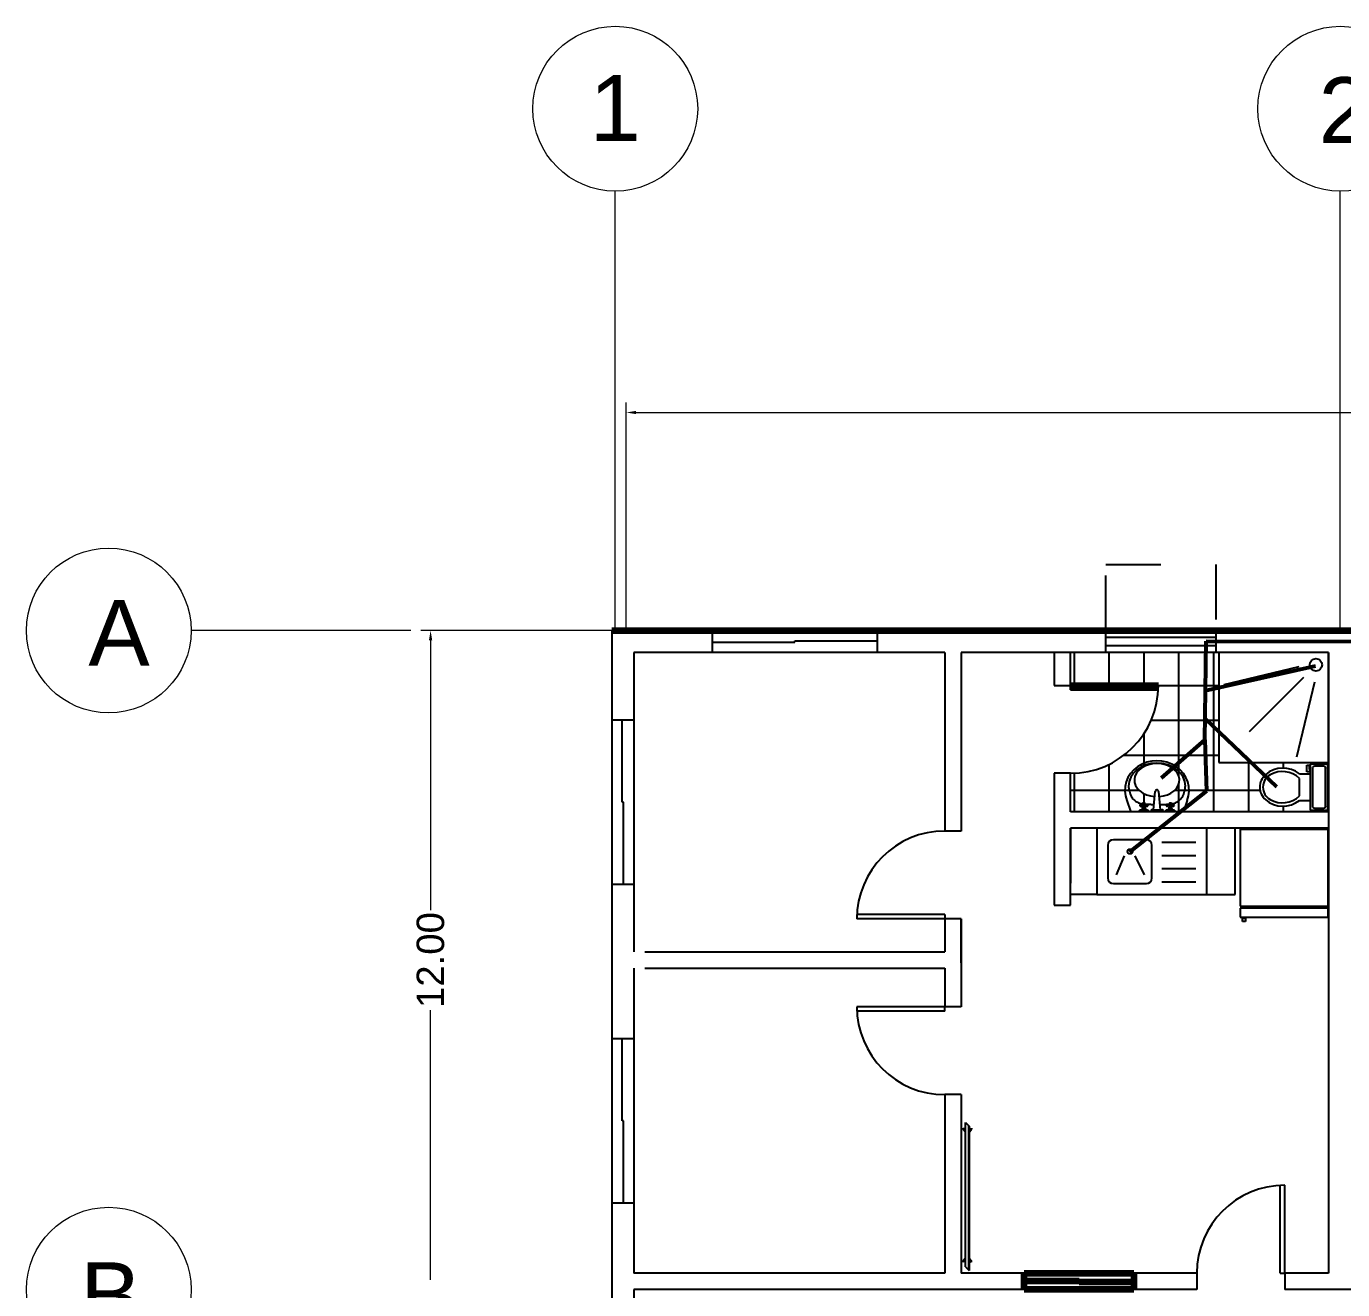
# Model space of a CAD drawing. Header units: millimetres. Extents: x 2391 to 3323, y 1596 to 2537.
# Drawn here: x 2933.73 to 2957.7, y 2111.66 to 2134.66 of the extents above; entities that cross this region are included whole.
import ezdxf

# ---------------------------------------------------------------- set-up
doc = ezdxf.new("R2010")
doc.units = ezdxf.units.MM
doc.linetypes.add('JIS_02_1.0', pattern=[2, 1, -1])
for name, color, linetype in [('BATH', 171, 'Continuous'), ('dimensions', 203, 'Continuous'), ('doors', 31, 'Continuous'), ('doors and windows schedule', 11, 'Continuous'), ('exterior wall', 140, 'Continuous'), ('furnitures', 40, 'Continuous'), ('interior wall', 191, 'Continuous'), ('Lightning text', 211, 'Continuous'), ('Plumbing symbols', 30, 'Continuous'), ('windows', 241, 'Continuous')]:
    doc.layers.add(name, color=color, linetype=linetype)
doc.styles.get("Standard").update_dxf_attribs({"font": 'arial.ttf'})

msp = doc.modelspace()

# ---------------------------------------------------------------- linework, layer by layer
at = {"color": 0, "linetype": 'ByBlock'}
for p, q in [((2957.442, 2123.259), (2955.442, 2123.259)), ((2955.442, 2123.259), (2955.442, 2121.259)), ((2957.442, 2121.259), (2957.442, 2123.259)), ((2956.899, 2123), (2955.536, 2122.672)), ((2956.002, 2121.819), (2956.992, 2122.809)), ((2957.183, 2122.716), (2956.855, 2121.353)), ((2955.442, 2121.259), (2957.442, 2121.259)), ((2957.048, 2121.207), (2957.088, 2121.207)), ((2957.048, 2121.087), (2957.048, 2121.207)), ((2957.108, 2121.087), (2957.048, 2121.087)), ((2957.088, 2121.207), (2957.088, 2121.127)), ((2957.088, 2121.127), (2957.108, 2121.127)), ((2957.108, 2121.227), (2957.108, 2120.387)), ((2957.428, 2121.227), (2957.108, 2121.227)), ((2957.148, 2121.147), (2957.148, 2120.467)), ((2957.348, 2121.187), (2957.188, 2121.187)), ((2957.388, 2120.467), (2957.388, 2121.147)), ((2957.428, 2120.387), (2957.428, 2121.227)), ((2956.914, 2121.047), (2957.108, 2121.047)), ((2956.914, 2120.647), (2956.914, 2120.967)), ((2953.799, 2120.825), (2953.8, 2120.812)), ((2953.8, 2120.812), (2953.804, 2120.785)), ((2953.804, 2120.785), (2953.808, 2120.759)), ((2953.808, 2120.759), (2953.814, 2120.734)), ((2953.814, 2120.734), (2953.82, 2120.71)), ((2953.82, 2120.71), (2953.828, 2120.687)), ((2953.828, 2120.687), (2953.836, 2120.666)), ((2953.836, 2120.666), (2953.846, 2120.646)), ((2953.836, 2120.666), (2953.836, 2120.666)), ((2953.846, 2120.646), (2953.856, 2120.628)), ((2953.856, 2120.628), (2953.867, 2120.611)), ((2953.867, 2120.611), (2953.879, 2120.596)), ((2954.256, 2120.392), (2954.286, 2120.73)), ((2954.288, 2120.739), (2954.286, 2120.73)), ((2954.292, 2120.748), (2954.288, 2120.739)), ((2954.299, 2120.754), (2954.292, 2120.748)), ((2954.307, 2120.759), (2954.299, 2120.754)), ((2954.316, 2120.76), (2954.307, 2120.759)), ((2954.326, 2120.759), (2954.316, 2120.76)), ((2954.334, 2120.754), (2954.326, 2120.759)), ((2954.34, 2120.748), (2954.334, 2120.754)), ((2954.345, 2120.739), (2954.34, 2120.748)), ((2954.346, 2120.73), (2954.345, 2120.739)), ((2954.346, 2120.73), (2954.376, 2120.392)), ((2954.754, 2120.596), (2954.766, 2120.611)), ((2954.766, 2120.611), (2954.777, 2120.628)), ((2954.777, 2120.628), (2954.787, 2120.646)), ((2954.787, 2120.646), (2954.796, 2120.666)), ((2954.796, 2120.666), (2954.805, 2120.687)), ((2954.796, 2120.666), (2954.796, 2120.666)), ((2954.805, 2120.687), (2954.812, 2120.71)), ((2954.812, 2120.71), (2954.819, 2120.734)), ((2954.819, 2120.734), (2954.824, 2120.759)), ((2954.824, 2120.759), (2954.829, 2120.785)), ((2954.829, 2120.785), (2954.832, 2120.812)), ((2954.832, 2120.812), (2954.833, 2120.825)), ((2953.768, 2120.566), (2953.834, 2120.37)), ((2953.879, 2120.596), (2953.891, 2120.582)), ((2953.891, 2120.582), (2953.905, 2120.57)), ((2953.905, 2120.57), (2953.919, 2120.558)), ((2953.919, 2120.558), (2953.933, 2120.548)), ((2953.933, 2120.548), (2953.949, 2120.539)), ((2953.933, 2120.548), (2953.933, 2120.548)), ((2953.949, 2120.539), (2953.965, 2120.531)), ((2953.965, 2120.531), (2953.981, 2120.524)), ((2953.981, 2120.524), (2953.998, 2120.517)), ((2953.997, 2120.381), (2953.986, 2120.37)), ((2954.007, 2120.386), (2953.997, 2120.381)), ((2953.998, 2120.517), (2954.014, 2120.512)), ((2954.006, 2120.485), (2954.004, 2120.477)), ((2954.004, 2120.477), (2954.006, 2120.47)), ((2954.011, 2120.49), (2954.006, 2120.485)), ((2954.006, 2120.47), (2954.011, 2120.464)), ((2954.019, 2120.387), (2954.007, 2120.386)), ((2954.019, 2120.492), (2954.011, 2120.49)), ((2954.011, 2120.464), (2954.019, 2120.462)), ((2954.011, 2120.387), (2954.024, 2120.39)), ((2954.014, 2120.512), (2954.031, 2120.508)), ((2954.026, 2120.49), (2954.019, 2120.492)), ((2954.019, 2120.462), (2954.026, 2120.464)), ((2954.139, 2120.387), (2954.019, 2120.387)), ((2954.024, 2120.39), (2954.035, 2120.396)), ((2954.032, 2120.485), (2954.026, 2120.49)), ((2954.026, 2120.464), (2954.032, 2120.47)), ((2954.031, 2120.508), (2954.047, 2120.504)), ((2954.032, 2120.485), (2954.049, 2120.485)), ((2954.034, 2120.477), (2954.032, 2120.485)), ((2954.032, 2120.47), (2954.034, 2120.477)), ((2954.049, 2120.47), (2954.032, 2120.47)), ((2954.035, 2120.396), (2954.045, 2120.404)), ((2954.045, 2120.404), (2954.051, 2120.415)), ((2954.047, 2120.504), (2954.054, 2120.503)), ((2954.051, 2120.493), (2954.049, 2120.477)), ((2954.049, 2120.477), (2954.051, 2120.462)), ((2954.049, 2120.41), (2954.109, 2120.41)), ((2954.056, 2120.507), (2954.051, 2120.493)), ((2954.051, 2120.462), (2954.056, 2120.447)), ((2954.051, 2120.415), (2954.055, 2120.427)), ((2954.055, 2120.427), (2954.056, 2120.44)), ((2954.067, 2120.513), (2954.056, 2120.507)), ((2954.101, 2120.447), (2954.056, 2120.447)), ((2954.056, 2120.447), (2954.056, 2120.44)), ((2954.056, 2120.44), (2954.101, 2120.44)), ((2954.066, 2120.485), (2954.064, 2120.477)), ((2954.064, 2120.477), (2954.066, 2120.47)), ((2954.071, 2120.49), (2954.066, 2120.485)), ((2954.066, 2120.47), (2954.071, 2120.464)), ((2954.079, 2120.515), (2954.067, 2120.513)), ((2954.079, 2120.492), (2954.071, 2120.49)), ((2954.071, 2120.464), (2954.079, 2120.462)), ((2954.09, 2120.513), (2954.079, 2120.515)), ((2954.086, 2120.49), (2954.079, 2120.492)), ((2954.079, 2120.462), (2954.086, 2120.464)), ((2954.092, 2120.485), (2954.086, 2120.49)), ((2954.086, 2120.464), (2954.092, 2120.47)), ((2954.101, 2120.507), (2954.09, 2120.513)), ((2954.094, 2120.477), (2954.092, 2120.485)), ((2954.092, 2120.47), (2954.094, 2120.477)), ((2954.107, 2120.493), (2954.101, 2120.507)), ((2954.101, 2120.447), (2954.107, 2120.462)), ((2954.101, 2120.44), (2954.101, 2120.447)), ((2954.101, 2120.44), (2954.102, 2120.426)), ((2954.102, 2120.426), (2954.107, 2120.413)), ((2954.106, 2120.496), (2954.124, 2120.495)), ((2954.109, 2120.477), (2954.107, 2120.493)), ((2954.107, 2120.462), (2954.109, 2120.477)), ((2954.107, 2120.413), (2954.115, 2120.402)), ((2954.108, 2120.485), (2954.126, 2120.485)), ((2954.108, 2120.47), (2954.126, 2120.47)), ((2954.115, 2120.402), (2954.126, 2120.393)), ((2954.124, 2120.495), (2954.139, 2120.495)), ((2954.126, 2120.485), (2954.124, 2120.477)), ((2954.124, 2120.477), (2954.126, 2120.47)), ((2954.131, 2120.49), (2954.126, 2120.485)), ((2954.126, 2120.47), (2954.131, 2120.464)), ((2954.126, 2120.393), (2954.139, 2120.387)), ((2954.139, 2120.492), (2954.131, 2120.49)), ((2954.131, 2120.464), (2954.139, 2120.462)), ((2954.139, 2120.495), (2954.154, 2120.495)), ((2954.146, 2120.49), (2954.139, 2120.492)), ((2954.139, 2120.462), (2954.146, 2120.464)), ((2954.154, 2120.382), (2954.139, 2120.387)), ((2954.152, 2120.485), (2954.146, 2120.49)), ((2954.146, 2120.464), (2954.152, 2120.47)), ((2954.154, 2120.477), (2954.152, 2120.485)), ((2954.152, 2120.47), (2954.154, 2120.477)), ((2954.154, 2120.495), (2954.169, 2120.495)), ((2954.172, 2120.37), (2954.154, 2120.382)), ((2954.169, 2120.495), (2954.184, 2120.495)), ((2954.184, 2120.495), (2954.2, 2120.495)), ((2954.184, 2120.495), (2954.184, 2120.495)), ((2954.2, 2120.495), (2954.216, 2120.494)), ((2954.206, 2120.385), (2954.203, 2120.378)), ((2954.203, 2120.378), (2954.204, 2120.37)), ((2954.212, 2120.39), (2954.206, 2120.385)), ((2954.219, 2120.393), (2954.212, 2120.39)), ((2954.216, 2120.494), (2954.232, 2120.494)), ((2954.226, 2120.392), (2954.219, 2120.393)), ((2954.256, 2120.392), (2954.226, 2120.392)), ((2954.232, 2120.494), (2954.248, 2120.494)), ((2954.248, 2120.494), (2954.265, 2120.494)), ((2954.256, 2120.392), (2954.376, 2120.392)), ((2954.367, 2120.494), (2954.386, 2120.494)), ((2954.376, 2120.392), (2954.414, 2120.392)), ((2954.386, 2120.494), (2954.401, 2120.494)), ((2954.401, 2120.494), (2954.416, 2120.494)), ((2954.421, 2120.392), (2954.414, 2120.392)), ((2954.416, 2120.494), (2954.431, 2120.494)), ((2954.428, 2120.389), (2954.421, 2120.392)), ((2954.433, 2120.384), (2954.428, 2120.389)), ((2954.431, 2120.494), (2954.447, 2120.494)), ((2954.431, 2120.494), (2954.431, 2120.494)), ((2954.436, 2120.377), (2954.433, 2120.384)), ((2954.436, 2120.37), (2954.436, 2120.377)), ((2954.447, 2120.494), (2954.463, 2120.494)), ((2954.463, 2120.494), (2954.479, 2120.494)), ((2954.477, 2120.381), (2954.467, 2120.37)), ((2954.487, 2120.386), (2954.477, 2120.381)), ((2954.479, 2120.494), (2954.496, 2120.495)), ((2954.486, 2120.485), (2954.484, 2120.477)), ((2954.484, 2120.477), (2954.486, 2120.47)), ((2954.491, 2120.49), (2954.486, 2120.485)), ((2954.486, 2120.47), (2954.491, 2120.464)), ((2954.499, 2120.387), (2954.487, 2120.386)), ((2954.499, 2120.492), (2954.491, 2120.49)), ((2954.491, 2120.464), (2954.499, 2120.462)), ((2954.491, 2120.387), (2954.504, 2120.39)), ((2954.496, 2120.495), (2954.513, 2120.496)), ((2954.506, 2120.49), (2954.499, 2120.492)), ((2954.499, 2120.462), (2954.506, 2120.464)), ((2954.619, 2120.387), (2954.499, 2120.387)), ((2954.504, 2120.39), (2954.515, 2120.396)), ((2954.512, 2120.485), (2954.506, 2120.49)), ((2954.506, 2120.464), (2954.512, 2120.47)), ((2954.514, 2120.477), (2954.512, 2120.485)), ((2954.512, 2120.485), (2954.529, 2120.485)), ((2954.512, 2120.47), (2954.514, 2120.477)), ((2954.529, 2120.47), (2954.512, 2120.47)), ((2954.513, 2120.496), (2954.53, 2120.497)), ((2954.515, 2120.396), (2954.525, 2120.404)), ((2954.525, 2120.404), (2954.532, 2120.415)), ((2954.531, 2120.493), (2954.529, 2120.477)), ((2954.529, 2120.477), (2954.531, 2120.462)), ((2954.529, 2120.41), (2954.589, 2120.41)), ((2954.53, 2120.497), (2954.532, 2120.497)), ((2954.536, 2120.507), (2954.531, 2120.493)), ((2954.531, 2120.462), (2954.536, 2120.447)), ((2954.532, 2120.415), (2954.536, 2120.427)), ((2954.547, 2120.513), (2954.536, 2120.507)), ((2954.581, 2120.447), (2954.536, 2120.447)), ((2954.536, 2120.447), (2954.536, 2120.44)), ((2954.536, 2120.44), (2954.581, 2120.44)), ((2954.536, 2120.427), (2954.536, 2120.44)), ((2954.546, 2120.485), (2954.544, 2120.477)), ((2954.544, 2120.477), (2954.546, 2120.47)), ((2954.551, 2120.49), (2954.546, 2120.485)), ((2954.546, 2120.47), (2954.551, 2120.464)), ((2954.559, 2120.515), (2954.547, 2120.513)), ((2954.559, 2120.492), (2954.551, 2120.49)), ((2954.551, 2120.464), (2954.559, 2120.462)), ((2954.571, 2120.513), (2954.559, 2120.515)), ((2954.566, 2120.49), (2954.559, 2120.492)), ((2954.559, 2120.462), (2954.566, 2120.464)), ((2954.572, 2120.485), (2954.566, 2120.49)), ((2954.566, 2120.464), (2954.572, 2120.47)), ((2954.581, 2120.507), (2954.571, 2120.513)), ((2954.574, 2120.477), (2954.572, 2120.485)), ((2954.572, 2120.47), (2954.574, 2120.477)), ((2954.587, 2120.493), (2954.581, 2120.507)), ((2954.581, 2120.447), (2954.587, 2120.462)), ((2954.581, 2120.44), (2954.581, 2120.447)), ((2954.581, 2120.44), (2954.582, 2120.426)), ((2954.582, 2120.426), (2954.587, 2120.413)), ((2954.583, 2120.504), (2954.6, 2120.508)), ((2954.589, 2120.477), (2954.587, 2120.493)), ((2954.587, 2120.462), (2954.589, 2120.477)), ((2954.587, 2120.413), (2954.595, 2120.402)), ((2954.588, 2120.485), (2954.606, 2120.485)), ((2954.588, 2120.47), (2954.606, 2120.47)), ((2954.595, 2120.402), (2954.606, 2120.393)), ((2954.6, 2120.508), (2954.617, 2120.512)), ((2954.606, 2120.485), (2954.604, 2120.477)), ((2954.604, 2120.477), (2954.606, 2120.47)), ((2954.611, 2120.49), (2954.606, 2120.485)), ((2954.606, 2120.47), (2954.611, 2120.464)), ((2954.606, 2120.393), (2954.619, 2120.387)), ((2954.619, 2120.492), (2954.611, 2120.49)), ((2954.611, 2120.464), (2954.619, 2120.462)), ((2954.617, 2120.512), (2954.634, 2120.517)), ((2954.626, 2120.49), (2954.619, 2120.492)), ((2954.619, 2120.462), (2954.626, 2120.464)), ((2954.635, 2120.382), (2954.619, 2120.387)), ((2954.632, 2120.485), (2954.626, 2120.49)), ((2954.626, 2120.464), (2954.632, 2120.47)), ((2954.634, 2120.477), (2954.632, 2120.485)), ((2954.632, 2120.47), (2954.634, 2120.477)), ((2954.634, 2120.517), (2954.651, 2120.524)), ((2954.653, 2120.37), (2954.635, 2120.382)), ((2954.651, 2120.524), (2954.668, 2120.531)), ((2954.668, 2120.531), (2954.684, 2120.539)), ((2954.684, 2120.539), (2954.699, 2120.548)), ((2954.699, 2120.548), (2954.714, 2120.558)), ((2954.699, 2120.548), (2954.699, 2120.548)), ((2954.714, 2120.558), (2954.728, 2120.57)), ((2954.728, 2120.57), (2954.741, 2120.582)), ((2954.741, 2120.582), (2954.754, 2120.596)), ((2954.864, 2120.566), (2954.799, 2120.37)), ((2956.914, 2120.567), (2957.108, 2120.567)), ((2957.108, 2120.387), (2957.428, 2120.387)), ((2957.188, 2120.427), (2957.348, 2120.427)), ((2953.223, 2120.051), (2953.223, 2118.851)), ((2955.223, 2118.851), (2955.223, 2120.051)), ((2955.831, 2120.043), (2955.831, 2118.643)), ((2955.831, 2120.043), (2957.431, 2120.043)), ((2957.431, 2118.643), (2957.431, 2120.043)), ((2953.423, 2119.751), (2953.423, 2119.151)), ((2954.123, 2119.851), (2953.523, 2119.851)), ((2954.223, 2119.151), (2954.223, 2119.751)), ((2954.407, 2119.807), (2955.023, 2119.807)), ((2953.717, 2119.554), (2953.575, 2119.209)), ((2953.914, 2119.554), (2954.082, 2119.209)), ((2954.407, 2119.562), (2955.023, 2119.562)), ((2954.407, 2119.326), (2955.023, 2119.326)), ((2953.523, 2119.051), (2954.123, 2119.051)), ((2954.407, 2119.081), (2955.023, 2119.081)), ((2953.223, 2118.851), (2955.223, 2118.851)), ((2955.831, 2118.643), (2957.431, 2118.643)), ((2957.431, 2118.603), (2955.831, 2118.603)), ((2955.831, 2118.603), (2955.831, 2118.443)), ((2957.431, 2118.443), (2957.431, 2118.603)), ((2955.831, 2118.443), (2957.431, 2118.443)), ((2955.871, 2118.363), (2955.871, 2118.423)), ((2955.871, 2118.423), (2955.931, 2118.423)), ((2955.931, 2118.363), (2955.871, 2118.363)), ((2955.931, 2118.423), (2955.931, 2118.363))]:
    msp.add_line(p, q, dxfattribs=at)
for centre, radius in [((2957.211, 2123.034), 0.113), ((2953.825, 2119.635), 0.0446)]:
    msp.add_circle(centre, radius, dxfattribs=at)
for centre, radius, start, end in [((2956.61, 2120.667), 0.487, 51.4691, 131.0789), ((2956.601, 2120.639), 0.453, 46.3677, 119.5765), ((2957.183, 2121.152), 0.0354, 81.8699, 188.1301), ((2957.353, 2121.152), 0.0354, 351.8699, 98.1301), ((2956.488, 2120.807), 0.3, 131.0789, 228.9209), ((2956.506, 2120.807), 0.26, 119.5765, 240.4233), ((2956.601, 2120.975), 0.453, 240.4233, 313.6321), ((2956.61, 2120.948), 0.487, 228.9209, 308.5307), ((2957.183, 2120.462), 0.0354, 171.8699, 278.1301), ((2957.353, 2120.462), 0.0354, 261.8699, 8.1301), ((2953.523, 2119.751), 0.1, 90, 180), ((2954.123, 2119.751), 0.1, 360, 90), ((2953.523, 2119.151), 0.1, 180, 270), ((2954.123, 2119.151), 0.1, 270, 0)]:
    msp.add_arc(centre, radius, start, end, dxfattribs=at)
for centre, major_axis, ratio, start_param, end_param in [((2954.316, 2120.752), (-0.584, 0), 0.916316, 2.786438, 6.63834), ((2954.316, 2120.825), (-0.517, 0), 0.815274, 3.141593, 6.283185), ((2954.316, 2120.936), (-0.412, 0), 0.730435, 1.664123, 7.760732)]:
    msp.add_ellipse(centre, major_axis=major_axis, ratio=ratio, start_param=start_param, end_param=end_param, dxfattribs=at)
at = {"layer": 'BATH', "linetype": 'Continuous'}
for p, q in [((2952.812, 2122.659), (2952.812, 2123.259)), ((2953.447, 2122.659), (2953.447, 2123.259)), ((2954.082, 2122.659), (2954.082, 2123.259)), ((2954.717, 2121.091), (2954.717, 2123.259)), ((2955.352, 2120.359), (2955.352, 2123.259)), ((2952.742, 2122.66), (2955.442, 2122.66)), ((2954.21, 2122.025), (2955.442, 2122.025)), ((2954.082, 2121.201), (2954.082, 2121.785)), ((2953.716, 2121.39), (2955.442, 2121.39)), ((2953.447, 2120.359), (2953.447, 2121.223)), ((2954.082, 2121.183), (2954.082, 2121.201)), ((2954.717, 2121.004), (2954.717, 2121.091)), ((2955.987, 2120.359), (2955.987, 2121.259)), ((2956.622, 2121.153), (2956.622, 2121.259)), ((2957.257, 2121.227), (2957.257, 2121.259)), ((2952.812, 2120.359), (2952.812, 2121.06)), ((2954.717, 2120.561), (2954.717, 2120.867)), ((2952.742, 2120.755), (2953.809, 2120.755)), ((2953.809, 2120.755), (2953.988, 2120.755)), ((2954.082, 2120.514), (2954.082, 2120.688)), ((2954.645, 2120.755), (2954.823, 2120.755)), ((2954.823, 2120.755), (2956.192, 2120.755)), ((2957.428, 2120.755), (2957.442, 2120.755)), ((2954.082, 2120.359), (2954.082, 2120.387)), ((2954.717, 2120.359), (2954.717, 2120.561)), ((2956.622, 2120.359), (2956.622, 2120.462)), ((2957.257, 2120.359), (2957.257, 2120.387))]:
    msp.add_line(p, q, dxfattribs=at)
at = {"layer": 'dimensions', "lineweight": 13}
for p, q in [((2944.654, 2123.721), (2944.654, 2127.808)), ((2944.834, 2127.628), (2963.711, 2127.628)), ((2944.392, 2123.659), (2940.911, 2123.659)), ((2941.091, 2123.479), (2941.091, 2118.568)), ((2941.091, 2111.839), (2941.091, 2116.749))]:
    msp.add_line(p, q, dxfattribs=at)
at = {"layer": 'dimensions', "lineweight": 100}
msp.add_line((2944.392, 2123.659), (2944.592, 2123.659), dxfattribs=at)
at = {"layer": 'dimensions'}
for points in [[(2944.834, 2127.658), (2944.834, 2127.598), (2944.654, 2127.628)], [(2941.061, 2123.479), (2941.121, 2123.479), (2941.091, 2123.659)]]:
    msp.add_solid(points, dxfattribs=at)
at = {"layer": 'doors'}
for p, q in [((2952.742, 2122.659), (2954.342, 2122.659)), ((2952.742, 2122.579), (2952.742, 2122.659)), ((2952.742, 2122.579), (2954.34, 2122.579)), ((2950.452, 2118.489), (2948.854, 2118.489)), ((2950.452, 2118.489), (2950.452, 2118.409)), ((2950.452, 2118.409), (2948.852, 2118.409)), ((2950.452, 2116.809), (2948.852, 2116.809)), ((2950.452, 2116.729), (2950.452, 2116.809)), ((2950.452, 2116.729), (2948.854, 2116.729)), ((2956.562, 2111.959), (2956.562, 2113.557)), ((2956.642, 2111.959), (2956.642, 2113.559)), ((2956.562, 2111.959), (2956.642, 2111.959))]:
    msp.add_line(p, q, dxfattribs=at)
at = {"layer": 'doors', "lineweight": 100}
msp.add_line((2952.742, 2122.659), (2954.342, 2122.659), dxfattribs=at)
at = {"layer": 'doors'}
for centre, start, end in [((2952.742, 2122.659), 270, 0), ((2950.452, 2118.409), 90, 180), ((2950.452, 2116.809), 180, 270), ((2956.642, 2111.959), 90, 180)]:
    msp.add_arc(centre, 1.6, start, end, dxfattribs=at)
at = {"layer": 'exterior wall', "lineweight": 100}
msp.add_line((2944.392, 2123.659), (2984.792, 2123.659), dxfattribs=at)
at = {"layer": 'exterior wall'}
for p, q in [((2944.392, 2123.659), (2944.392, 2093.659)), ((2950.452, 2123.259), (2944.792, 2123.259)), ((2944.792, 2123.259), (2944.792, 2117.809)), ((2957.442, 2123.259), (2950.752, 2123.259)), ((2944.792, 2117.509), (2944.792, 2111.959)), ((2944.792, 2111.659), (2944.792, 2105.659))]:
    msp.add_line(p, q, dxfattribs=at)
at = {"layer": 'exterior wall', "lineweight": 13}
msp.add_line((2944.792, 2111.659), (2944.792, 2105.659), dxfattribs=at)
at = {"layer": 'furnitures'}
for p, q in [((2955.742, 2118.851), (2955.742, 2120.059)), ((2953.223, 2118.851), (2952.742, 2118.851)), ((2955.223, 2118.851), (2955.742, 2118.851)), ((2950.828, 2112.077), (2950.828, 2114.703)), ((2950.828, 2114.703), (2950.899, 2114.633)), ((2950.892, 2112.013), (2950.892, 2114.639)), ((2950.894, 2112.011), (2950.894, 2114.637)), ((2950.899, 2114.633), (2950.899, 2112.006)), ((2950.789, 2114.578), (2950.789, 2114.597)), ((2950.828, 2114.543), (2950.789, 2114.597)), ((2950.828, 2114.523), (2950.789, 2114.578)), ((2950.899, 2114.543), (2950.938, 2114.597)), ((2950.899, 2114.523), (2950.938, 2114.578)), ((2950.938, 2114.597), (2950.938, 2114.578)), ((2950.828, 2112.235), (2950.789, 2112.181)), ((2950.828, 2112.216), (2950.789, 2112.162)), ((2950.899, 2112.235), (2950.938, 2112.181)), ((2950.899, 2112.216), (2950.938, 2112.162)), ((2950.789, 2112.162), (2950.789, 2112.181)), ((2950.828, 2112.077), (2950.899, 2112.006)), ((2950.938, 2112.162), (2950.938, 2112.181))]:
    msp.add_line(p, q, dxfattribs=at)
at = {"layer": 'interior wall'}
for p, q in [((2950.452, 2123.259), (2950.452, 2120.009)), ((2950.752, 2123.259), (2950.752, 2120.009)), ((2952.442, 2123.259), (2952.442, 2122.659)), ((2952.742, 2122.659), (2952.742, 2123.259)), ((2957.442, 2123.259), (2957.442, 2111.959)), ((2957.442, 2123.259), (2957.442, 2120.059)), ((2952.442, 2122.659), (2952.742, 2122.659)), ((2952.442, 2121.059), (2952.442, 2118.659)), ((2952.742, 2121.059), (2952.442, 2121.059)), ((2952.742, 2120.359), (2952.742, 2121.059)), ((2957.442, 2120.359), (2952.742, 2120.359)), ((2950.752, 2120.009), (2950.452, 2120.009)), ((2957.442, 2120.059), (2952.742, 2120.059)), ((2952.742, 2118.659), (2952.742, 2120.059)), ((2952.742, 2120.059), (2952.742, 2119.059)), ((2952.442, 2118.659), (2952.742, 2118.659)), ((2950.452, 2118.409), (2950.452, 2117.809)), ((2950.752, 2118.409), (2950.452, 2118.409)), ((2950.752, 2118.409), (2950.752, 2116.809)), ((2950.752, 2117.609), (2950.752, 2118.409)), ((2944.992, 2117.809), (2950.452, 2117.809)), ((2944.992, 2117.509), (2950.452, 2117.509)), ((2950.452, 2117.509), (2950.452, 2116.809)), ((2950.752, 2117.609), (2950.752, 2116.809)), ((2950.752, 2116.809), (2950.452, 2116.809)), ((2950.452, 2115.209), (2950.452, 2111.959)), ((2950.752, 2115.209), (2950.452, 2115.209)), ((2950.752, 2115.209), (2950.752, 2111.959)), ((2950.452, 2111.959), (2944.792, 2111.959)), ((2955.042, 2111.959), (2950.752, 2111.959)), ((2950.773, 2111.959), (2950.752, 2111.959)), ((2955.042, 2111.959), (2955.042, 2111.659)), ((2957.442, 2111.959), (2956.642, 2111.959)), ((2956.642, 2111.959), (2956.642, 2111.659)), ((2955.042, 2111.659), (2944.792, 2111.659)), ((2958.342, 2111.659), (2956.642, 2111.659))]:
    msp.add_line(p, q, dxfattribs=at)
at = {"layer": 'Lightning text', "linetype": 'ByBlock', "lineweight": 13, "ltscale": 0.02}
for p, q in [((2944.454, 2123.659), (2944.454, 2131.659)), ((2957.654, 2123.659), (2957.654, 2131.659)), ((2940.731, 2123.659), (2936.731, 2123.659))]:
    msp.add_line(p, q, dxfattribs=at)
for centre in [(2944.454, 2133.159), (2957.654, 2133.159), (2935.231, 2123.659), (2935.231, 2111.659)]:
    msp.add_circle(centre, 1.5, dxfattribs=at)
at = {"layer": 'Plumbing symbols', "linetype": 'ByBlock', "lineweight": 53, "ltscale": 0.02}
for p, q in [((2955.188, 2121.671), (2955.21, 2123.464)), ((2955.21, 2123.464), (2974.369, 2123.449)), ((2955.199, 2122.567), (2957.201, 2123.017)), ((2955.193, 2122.052), (2956.491, 2120.813)), ((2954.398, 2120.977), (2955.188, 2121.671)), ((2955.188, 2121.671), (2955.218, 2120.737)), ((2955.218, 2120.737), (2953.818, 2119.626))]:
    msp.add_line(p, q, dxfattribs=at)
at = {"layer": 'windows', "linetype": 'JIS_02_1.0'}
for p, q in [((2953.388, 2123.659), (2953.388, 2124.859)), ((2953.388, 2124.859), (2955.388, 2124.859)), ((2955.388, 2124.859), (2955.388, 2123.659))]:
    msp.add_line(p, q, dxfattribs=at)
at = {"layer": 'windows'}
for p, q in [((2946.222, 2123.259), (2946.222, 2123.659)), ((2949.222, 2123.659), (2946.222, 2123.659)), ((2949.222, 2123.659), (2949.222, 2123.259)), ((2953.388, 2123.259), (2953.388, 2123.659)), ((2953.388, 2123.659), (2955.388, 2123.659)), ((2953.388, 2123.539), (2955.388, 2123.539)), ((2955.388, 2123.659), (2955.388, 2123.259)), ((2946.222, 2123.449), (2947.722, 2123.449)), ((2949.222, 2123.259), (2946.222, 2123.259)), ((2947.722, 2123.449), (2947.722, 2123.469)), ((2947.722, 2123.469), (2949.222, 2123.469)), ((2955.388, 2123.379), (2953.388, 2123.379)), ((2955.388, 2123.259), (2953.388, 2123.259)), ((2944.392, 2122.034), (2944.792, 2122.034)), ((2944.392, 2122.034), (2944.392, 2119.034)), ((2944.582, 2120.534), (2944.582, 2122.034)), ((2944.792, 2122.034), (2944.792, 2119.034)), ((2944.602, 2120.534), (2944.582, 2120.534)), ((2944.602, 2119.034), (2944.602, 2120.534)), ((2944.792, 2119.034), (2944.392, 2119.034)), ((2944.392, 2116.234), (2944.792, 2116.234)), ((2944.392, 2116.234), (2944.392, 2113.234)), ((2944.582, 2114.734), (2944.582, 2116.234)), ((2944.792, 2116.234), (2944.792, 2113.234)), ((2944.602, 2114.734), (2944.582, 2114.734)), ((2944.602, 2113.234), (2944.602, 2114.734)), ((2944.792, 2113.234), (2944.392, 2113.234))]:
    msp.add_line(p, q, dxfattribs=at)
at = {"layer": 'windows', "lineweight": 100}
for p, q in [((2951.897, 2111.659), (2951.897, 2111.959)), ((2951.897, 2111.959), (2953.897, 2111.959)), ((2951.897, 2111.819), (2952.897, 2111.819)), ((2952.897, 2111.819), (2952.897, 2111.799)), ((2952.897, 2111.799), (2953.897, 2111.799)), ((2953.897, 2111.959), (2953.897, 2111.659)), ((2953.897, 2111.659), (2951.897, 2111.659))]:
    msp.add_line(p, q, dxfattribs=at)

# ---------------------------------------------------------------- texts
at = {"layer": 'dimensions', "lineweight": 13, "insert": (2941.091, 2117.659), "char_height": 0.5, "attachment_point": 5, "rotation": 90}
msp.add_mtext('\\A1;12.00', dxfattribs=at)
at = {"layer": 'doors and windows schedule'}
for s, p in [('1', (2943.985, 2132.572)), ('2', (2957.259, 2132.532)), ('A', (2934.86, 2123.017)), ('B', (2934.709, 2110.957))]:
    msp.add_text(s, height=1.2, dxfattribs=at).set_placement(p)

doc.saveas('drawing.dxf')
